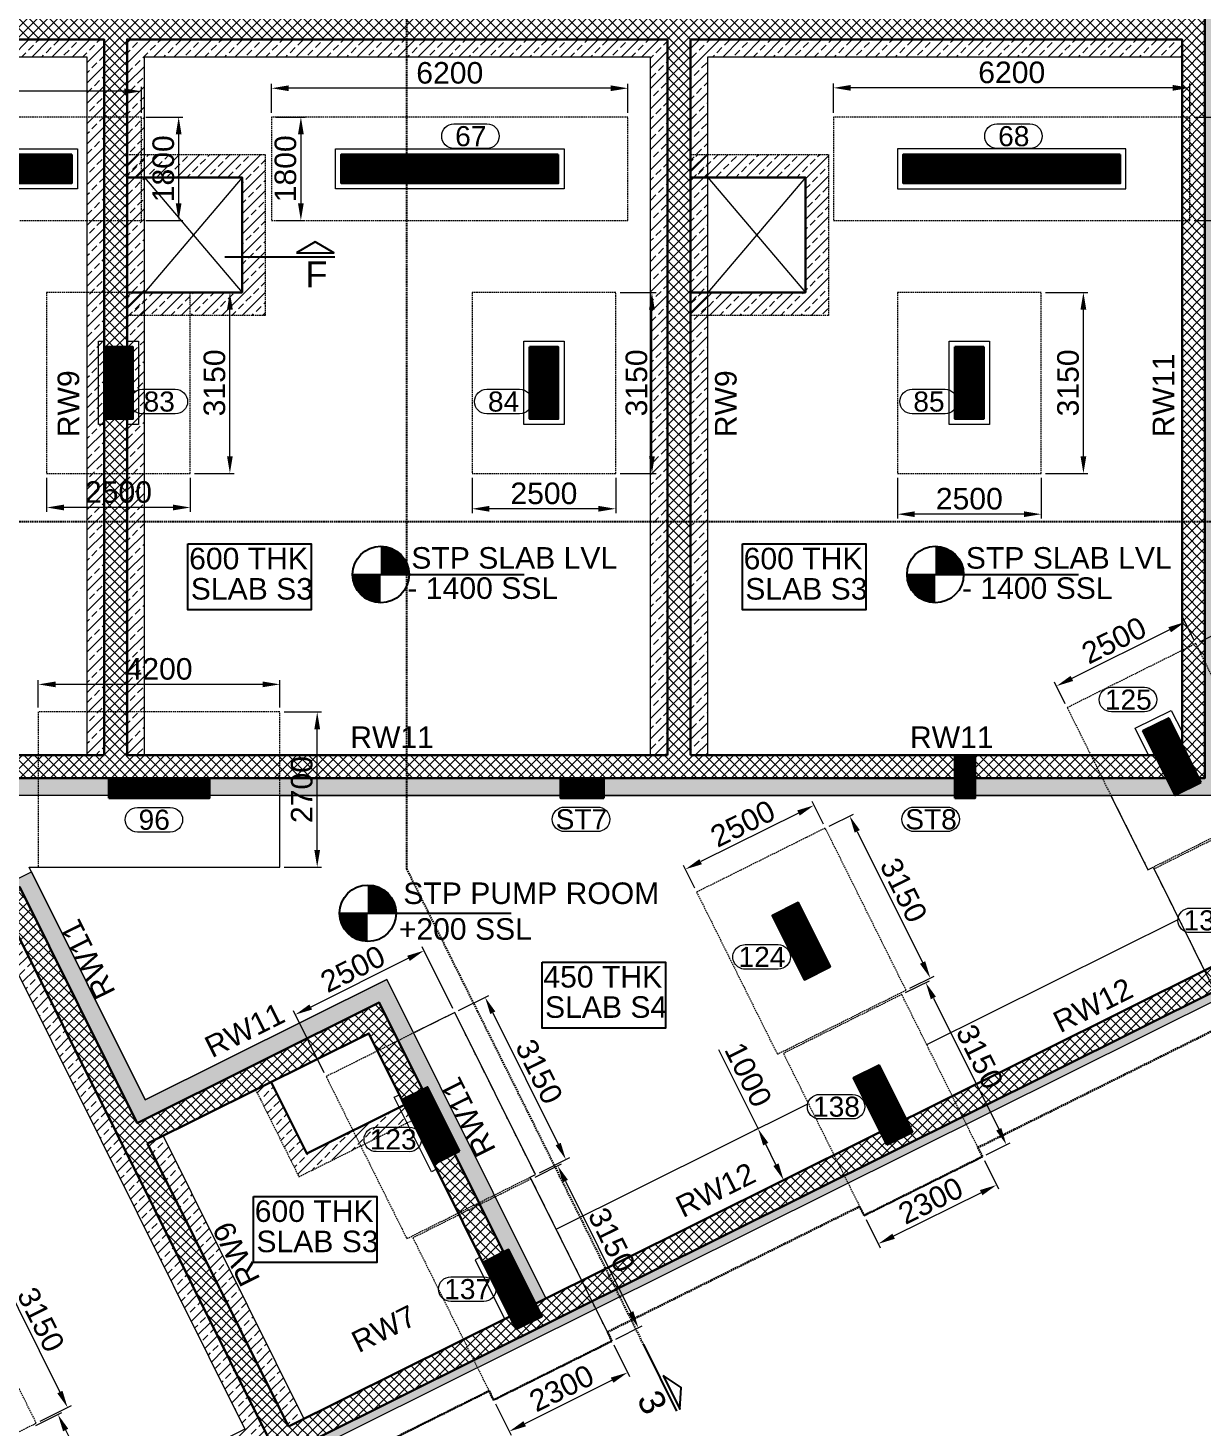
# Model space of a CAD drawing. Header units: millimetres. Extents: x 99112 to 332273, y 431815 to 552227.
# Drawn here: x 193788 to 214210, y 491959 to 516299 of the extents above; entities that cross this region are included whole.
import ezdxf
from ezdxf.enums import TextEntityAlignment as Align

# ---------------------------------------------------------------- set-up
doc = ezdxf.new("R2010")
doc.units = ezdxf.units.MM
doc.header["$LTSCALE"] = 100
doc.header["$MEASUREMENT"] = 0
doc.linetypes.add('HIDDEN', pattern=[0.375, 0.25, -0.125])
for name, color, linetype, lineweight in [('COL HATCH', 67, 'Continuous', 25), ('colno', 11, 'Continuous', 15), ('COLUMN', 84, 'Continuous', 30), ('COLUMN COVER', 2, 'Continuous', 20), ('DIM', 8, 'Continuous', 13), ('FOOTING', 12, 'HIDDEN', 20), ('HATCH', 251, 'Continuous', 9), ('P- LEVEL', 10, 'Continuous', 25), ('PEDESTAL HATCH', 59, 'Continuous', 13), ('RAFT', 42, 'HIDDEN', 30), ('RET WALL', 31, 'Continuous', 30), ('RET WALL HATCH', 57, 'Continuous', 13), ('STUB', 2, 'Continuous', 30), ('TEXT', 255, 'Continuous', 25)]:
    doc.layers.add(name, color=color, linetype=linetype, lineweight=lineweight)
doc.layers.add('sec', color=2, linetype='Continuous')
doc.styles.add('ARIAL', font='arial.ttf')
doc.dimstyles.new('150', dxfattribs={"dimscale": 150, "dimtxt": 2.5, "dimasz": 2, "dimexe": 0.5, "dimexo": 0.5, "dimgap": 0.5, "dimtad": 1, "dimdec": 0, "dimzin": 3, "dimdsep": 46, "dimtxsty": 'ARIAL', "dimcen": 0, "dimdle": 1, "dimclrd": 256, "dimclre": 256, "dimclrt": 4, "dimadec": 0, "dimazin": 0, "dimtfac": 1, "dimtdec": 0, "dimtmove": 0, "dimatfit": 3, "dimfxl": 0, "dimtolj": 1, "dimtzin": 0, "dimlwd": -1, "dimlwe": -1, "dimarcsym": 0})
pattern_1 = [(45, (-287126.23, -565165.7), (-176.776695, 176.776695), []), (45, (-286949.45, -565165.7), (-176.776695, 176.776695), [125, -62.5])]
pattern_2 = [(45, (52048.63, 152289.1), (-176.7767, 176.7767), []), (45, (52225.4, 152289.1), (-176.7767, 176.7767), [125, -62.5])]
pattern_3 = [(45, (52048.63, 152289.1), (-176.7767, 176.7767), []), (45, (52225.4, 152289.1), (-176.7767, 176.7767), [125, -62.5])]
pattern_4 = [(45, (285009.31, 520902.9), (-176.7767, 176.7767), []), (45, (285186.1, 520902.9), (-176.7767, 176.7767), [125, -62.5])]
pattern_5 = [(45, (279194.89, 1274011.303), (-8.83883476, 8.83883476), [])]

# ---------------------------------------------------------------- blocks, each defined once
blk = doc.blocks.new('*D148')
at = {"layer": 'DIM', "transparency": 16777216}
for p, q in [((189562, 514824), (189562, 515272)), ((195762, 514824), (195762, 515272)), ((195462, 515197), (189862, 515197))]:
    blk.add_line(p, q, dxfattribs=at)
for points in [[(189862, 515247), (189862, 515147), (189562, 515197)], [(195462, 515147), (195462, 515247), (195762, 515197)]]:
    blk.add_solid(points, dxfattribs=at)
at = {"layer": 'DIM', "color": 4, "transparency": 16777216, "insert": (192662, 515464), "char_height": 375, "attachment_point": 5, "style": 'ARIAL'}
blk.add_mtext('\\A1;6200', dxfattribs=at)
blk = doc.blocks.new('*D149')
at = {"layer": 'DIM', "transparency": 16777216}
for p, q in [((195837, 514749), (196484, 514749)), ((196409, 514449), (196409, 513249)), ((195837, 512949), (196484, 512949))]:
    blk.add_line(p, q, dxfattribs=at)
for points in [[(196459, 514449), (196359, 514449), (196409, 514749)], [(196359, 513249), (196459, 513249), (196409, 512949)]]:
    blk.add_solid(points, dxfattribs=at)
at = {"layer": 'DIM', "color": 4, "transparency": 16777216, "insert": (196143, 513849), "char_height": 375, "attachment_point": 5, "rotation": 90, "style": 'ARIAL'}
blk.add_mtext('\\A1;1800', dxfattribs=at)
blk = doc.blocks.new('*D151')
at = {"layer": 'DIM', "transparency": 16777216}
for p, q in [((198025, 514824), (198025, 515325)), ((204225, 514824), (204225, 515325)), ((203925, 515250), (198325, 515250))]:
    blk.add_line(p, q, dxfattribs=at)
for points in [[(198325, 515300), (198325, 515200), (198025, 515250)], [(203925, 515200), (203925, 515300), (204225, 515250)]]:
    blk.add_solid(points, dxfattribs=at)
at = {"layer": 'DIM', "color": 4, "transparency": 16777216, "insert": (201125, 515516), "char_height": 375, "attachment_point": 5, "style": 'ARIAL'}
blk.add_mtext('\\A1;6200', dxfattribs=at)
blk = doc.blocks.new('*D154')
at = {"layer": 'DIM', "transparency": 16777216}
for p, q in [((207800, 514824), (207800, 515332)), ((214000, 514824), (214000, 515332)), ((213700, 515257), (208100, 515257))]:
    blk.add_line(p, q, dxfattribs=at)
for points in [[(208100, 515307), (208100, 515207), (207800, 515257)], [(213700, 515207), (213700, 515307), (214000, 515257)]]:
    blk.add_solid(points, dxfattribs=at)
at = {"layer": 'DIM', "color": 4, "transparency": 16777216, "insert": (210900, 515524), "char_height": 375, "attachment_point": 5, "style": 'ARIAL'}
blk.add_mtext('\\A1;6200', dxfattribs=at)
blk = doc.blocks.new('*D155')
at = {"layer": 'DIM', "transparency": 16777216}
for p, q in [((214075, 514749), (215149, 514749)), ((215074, 514449), (215074, 513249)), ((214075, 512949), (215149, 512949))]:
    blk.add_line(p, q, dxfattribs=at)
for points in [[(215124, 514449), (215024, 514449), (215074, 514749)], [(215024, 513249), (215124, 513249), (215074, 512949)]]:
    blk.add_solid(points, dxfattribs=at)
at = {"layer": 'DIM', "color": 4, "transparency": 16777216, "insert": (214807, 513849), "char_height": 375, "attachment_point": 5, "rotation": 90, "style": 'ARIAL'}
blk.add_mtext('\\A1;1800', dxfattribs=at)
blk = doc.blocks.new('*D201')
at = {"layer": 'DIM', "transparency": 16777216}
for p, q in [((194112, 508474), (194112, 507881)), ((196612, 508474), (196612, 507881)), ((196312, 507956), (194412, 507956))]:
    blk.add_line(p, q, dxfattribs=at)
for points in [[(194412, 508006), (194412, 507906), (194112, 507956)], [(196312, 507906), (196312, 508006), (196612, 507956)]]:
    blk.add_solid(points, dxfattribs=at)
at = {"layer": 'DIM', "color": 4, "transparency": 16777216, "insert": (195362, 508223), "char_height": 375, "attachment_point": 5, "style": 'ARIAL'}
blk.add_mtext('\\A1;2500', dxfattribs=at)
blk = doc.blocks.new('*D202')
at = {"layer": 'DIM', "transparency": 16777216}
for p, q in [((196687, 511699), (197375, 511699)), ((197300, 508849), (197300, 511399)), ((196687, 508549), (197375, 508549))]:
    blk.add_line(p, q, dxfattribs=at)
for points in [[(197350, 511399), (197250, 511399), (197300, 511699)], [(197250, 508849), (197350, 508849), (197300, 508549)]]:
    blk.add_solid(points, dxfattribs=at)
at = {"layer": 'DIM', "color": 4, "transparency": 16777216, "insert": (197033, 510124), "char_height": 375, "attachment_point": 5, "rotation": 90, "style": 'ARIAL'}
blk.add_mtext('\\A1;3150', dxfattribs=at)
blk = doc.blocks.new('*D203')
at = {"layer": 'DIM', "transparency": 16777216}
for p, q in [((201512, 508474), (201512, 507859)), ((204012, 508474), (204012, 507859)), ((203712, 507934), (201812, 507934))]:
    blk.add_line(p, q, dxfattribs=at)
for points in [[(201812, 507984), (201812, 507884), (201512, 507934)], [(203712, 507884), (203712, 507984), (204012, 507934)]]:
    blk.add_solid(points, dxfattribs=at)
at = {"layer": 'DIM', "color": 4, "transparency": 16777216, "insert": (202762, 508200), "char_height": 375, "attachment_point": 5, "style": 'ARIAL'}
blk.add_mtext('\\A1;2500', dxfattribs=at)
blk = doc.blocks.new('*D204')
at = {"layer": 'DIM', "transparency": 16777216}
for p, q in [((204087, 511699), (204716, 511699)), ((204641, 508849), (204641, 511399)), ((204087, 508549), (204716, 508549))]:
    blk.add_line(p, q, dxfattribs=at)
for points in [[(204691, 511399), (204591, 511399), (204641, 511699)], [(204591, 508849), (204691, 508849), (204641, 508549)]]:
    blk.add_solid(points, dxfattribs=at)
at = {"layer": 'DIM', "color": 4, "transparency": 16777216, "insert": (204374, 510124), "char_height": 375, "attachment_point": 5, "rotation": 90, "style": 'ARIAL'}
blk.add_mtext('\\A1;3150', dxfattribs=at)
blk = doc.blocks.new('*D205')
at = {"layer": 'DIM', "transparency": 16777216}
for p, q in [((208912, 508474), (208912, 507765)), ((211412, 508474), (211412, 507765)), ((211112, 507840), (209212, 507840))]:
    blk.add_line(p, q, dxfattribs=at)
for points in [[(209212, 507890), (209212, 507790), (208912, 507840)], [(211112, 507790), (211112, 507890), (211412, 507840)]]:
    blk.add_solid(points, dxfattribs=at)
at = {"layer": 'DIM', "color": 4, "transparency": 16777216, "insert": (210162, 508107), "char_height": 375, "attachment_point": 5, "style": 'ARIAL'}
blk.add_mtext('\\A1;2500', dxfattribs=at)
blk = doc.blocks.new('*D206')
at = {"layer": 'DIM', "transparency": 16777216}
for p, q in [((211487, 511699), (212222, 511699)), ((212147, 508849), (212147, 511399)), ((211487, 508549), (212222, 508549))]:
    blk.add_line(p, q, dxfattribs=at)
for points in [[(212197, 511399), (212097, 511399), (212147, 511699)], [(212097, 508849), (212197, 508849), (212147, 508549)]]:
    blk.add_solid(points, dxfattribs=at)
at = {"layer": 'DIM', "color": 4, "transparency": 16777216, "insert": (211881, 510124), "char_height": 375, "attachment_point": 5, "rotation": 90, "style": 'ARIAL'}
blk.add_mtext('\\A1;3150', dxfattribs=at)
blk = doc.blocks.new('*D253')
at = {"layer": 'DIM', "transparency": 16777216}
for p, q in [((192596, 494881), (193140, 495152)), ((193206, 494850), (194343, 492567)), ((194000, 492061), (194544, 492332))]:
    blk.add_line(p, q, dxfattribs=at)
for points in [[(193251, 494872), (193162, 494827), (193073, 495118)], [(194298, 492545), (194388, 492589), (194477, 492298)]]:
    blk.add_solid(points, dxfattribs=at)
at = {"layer": 'DIM', "color": 4, "transparency": 16777216, "insert": (194013, 493827), "char_height": 375, "attachment_point": 5, "rotation": 296.467, "style": 'ARIAL'}
blk.add_mtext('\\A1;3150', dxfattribs=at)
blk = doc.blocks.new('*D254')
at = {"layer": 'DIM', "transparency": 16777216}
for p, q in [((193926, 491985), (194377, 492210)), ((194443, 491908), (195580, 489625)), ((195329, 489165), (195780, 489390))]:
    blk.add_line(p, q, dxfattribs=at)
for points in [[(194488, 491930), (194398, 491885), (194309, 492176)], [(195535, 489603), (195624, 489647), (195713, 489356)]]:
    blk.add_solid(points, dxfattribs=at)
at = {"layer": 'DIM', "color": 4, "transparency": 16777216, "insert": (195250, 490885), "char_height": 375, "attachment_point": 5, "rotation": 296.467, "style": 'ARIAL'}
blk.add_mtext('\\A1;3150', dxfattribs=at)
blk = doc.blocks.new('*D256')
at = {"layer": 'DIM', "transparency": 16777216}
for p, q in [((201178, 499238), (200642, 500314)), ((200407, 500113), (198706, 499266)), ((198940, 498123), (198405, 499200))]:
    blk.add_line(p, q, dxfattribs=at)
for points in [[(200430, 500068), (200385, 500158), (200676, 500247)], [(198684, 499311), (198729, 499222), (198438, 499133)]]:
    blk.add_solid(points, dxfattribs=at)
at = {"layer": 'DIM', "color": 4, "transparency": 16777216, "insert": (199438, 499928), "char_height": 375, "attachment_point": 5, "rotation": 26.467, "style": 'ARIAL'}
blk.add_mtext('\\A1;2500', dxfattribs=at)
blk = doc.blocks.new('*D257')
at = {"layer": 'DIM', "transparency": 16777216}
for p, q in [((201279, 499204), (201807, 499467)), ((201874, 499165), (203010, 496882)), ((202683, 496384), (203211, 496647))]:
    blk.add_line(p, q, dxfattribs=at)
for points in [[(201918, 499187), (201829, 499143), (201740, 499433)], [(202965, 496860), (203055, 496904), (203144, 496614)]]:
    blk.add_solid(points, dxfattribs=at)
at = {"layer": 'DIM', "color": 4, "transparency": 16777216, "insert": (202680, 498142), "char_height": 375, "attachment_point": 5, "rotation": 296.467, "style": 'ARIAL'}
blk.add_mtext('\\A1;3150', dxfattribs=at)
blk = doc.blocks.new('*D258')
at = {"layer": 'DIM', "transparency": 16777216}
for p, q in [((202609, 496308), (203070, 496538)), ((203136, 496236), (204273, 493953)), ((204013, 493488), (204474, 493718))]:
    blk.add_line(p, q, dxfattribs=at)
for points in [[(203181, 496258), (203092, 496213), (203003, 496504)], [(204228, 493931), (204318, 493975), (204406, 493684)]]:
    blk.add_solid(points, dxfattribs=at)
at = {"layer": 'DIM', "color": 4, "transparency": 16777216, "insert": (203943, 495213), "char_height": 375, "attachment_point": 5, "rotation": 296.467, "style": 'ARIAL'}
blk.add_mtext('\\A1;3150', dxfattribs=at)
blk = doc.blocks.new('*D259')
at = {"layer": 'DIM', "transparency": 16777216}
for p, q in [((203979, 493388), (204252, 492840)), ((203950, 492774), (202428, 492016)), ((201920, 492363), (202193, 491815))]:
    blk.add_line(p, q, dxfattribs=at)
for points in [[(203972, 492729), (203927, 492819), (204218, 492907)], [(202406, 492061), (202450, 491971), (202159, 491882)]]:
    blk.add_solid(points, dxfattribs=at)
at = {"layer": 'DIM', "color": 4, "transparency": 16777216, "insert": (203070, 492634), "char_height": 375, "attachment_point": 5, "rotation": 26.467, "style": 'ARIAL'}
blk.add_mtext('\\A1;2300', dxfattribs=at)
blk = doc.blocks.new('*D260')
at = {"layer": 'DIM', "transparency": 16777216}
for p, q in [((207192, 502641), (205491, 501795)), ((207624, 502447), (207427, 502842)), ((205386, 501332), (205189, 501728))]:
    blk.add_line(p, q, dxfattribs=at)
for points in [[(207214, 502597), (207169, 502686), (207460, 502775)], [(205468, 501839), (205513, 501750), (205222, 501661)]]:
    blk.add_solid(points, dxfattribs=at)
at = {"layer": 'DIM', "color": 4, "transparency": 16777216, "insert": (206222, 502457), "char_height": 375, "attachment_point": 5, "rotation": 26.467, "style": 'ARIAL'}
blk.add_mtext('\\A1;2500', dxfattribs=at)
blk = doc.blocks.new('*D261')
at = {"layer": 'DIM', "transparency": 16777216}
for p, q in [((207724, 502413), (208147, 502623)), ((208214, 502321), (209350, 500039)), ((209128, 499593), (209551, 499803))]:
    blk.add_line(p, q, dxfattribs=at)
for points in [[(208259, 502344), (208169, 502299), (208080, 502590)], [(209305, 500016), (209395, 500061), (209484, 499770)]]:
    blk.add_solid(points, dxfattribs=at)
at = {"layer": 'DIM', "color": 4, "transparency": 16777216, "insert": (209021, 501299), "char_height": 375, "attachment_point": 5, "rotation": 296.467, "style": 'ARIAL'}
blk.add_mtext('\\A1;3150', dxfattribs=at)
blk = doc.blocks.new('*D262')
at = {"layer": 'DIM', "transparency": 16777216}
for p, q in [((209054, 499517), (209471, 499724)), ((209537, 499422), (210674, 497140)), ((210458, 496697), (210875, 496904))]:
    blk.add_line(p, q, dxfattribs=at)
for points in [[(209582, 499445), (209493, 499400), (209404, 499691)], [(210629, 497117), (210719, 497162), (210807, 496871)]]:
    blk.add_solid(points, dxfattribs=at)
at = {"layer": 'DIM', "color": 4, "transparency": 16777216, "insert": (210344, 498400), "char_height": 375, "attachment_point": 5, "rotation": 296.467, "style": 'ARIAL'}
blk.add_mtext('\\A1;3150', dxfattribs=at)
blk = doc.blocks.new('*D263')
at = {"layer": 'DIM', "transparency": 16777216}
for p, q in [((210425, 496597), (210670, 496103)), ((210368, 496036), (208846, 495279)), ((208366, 495572), (208611, 495078))]:
    blk.add_line(p, q, dxfattribs=at)
for points in [[(210391, 495992), (210346, 496081), (210637, 496170)], [(208824, 495323), (208869, 495234), (208578, 495145)]]:
    blk.add_solid(points, dxfattribs=at)
at = {"layer": 'DIM', "color": 4, "transparency": 16777216, "insert": (209489, 495896), "char_height": 375, "attachment_point": 5, "rotation": 26.467, "style": 'ARIAL'}
blk.add_mtext('\\A1;2300', dxfattribs=at)
blk = doc.blocks.new('*D264')
at = {"layer": 'DIM', "transparency": 16777216}
for p, q in [((214069, 505655), (213883, 506030)), ((213647, 505829), (211947, 504983)), ((211831, 504541), (211645, 504916))]:
    blk.add_line(p, q, dxfattribs=at)
for points in [[(213670, 505785), (213625, 505874), (213916, 505963)], [(211924, 505027), (211969, 504938), (211678, 504849)]]:
    blk.add_solid(points, dxfattribs=at)
at = {"layer": 'DIM', "color": 4, "transparency": 16777216, "insert": (212678, 505645), "char_height": 375, "attachment_point": 5, "rotation": 26.467, "style": 'ARIAL'}
blk.add_mtext('\\A1;2500', dxfattribs=at)
blk = doc.blocks.new('*D265')
at = {"layer": 'DIM', "transparency": 16777216}
for p, q in [((214170, 505622), (214647, 505859)), ((214713, 505557), (215850, 503275)), ((215574, 502802), (216051, 503039))]:
    blk.add_line(p, q, dxfattribs=at)
for points in [[(214758, 505580), (214669, 505535), (214580, 505826)], [(215805, 503252), (215895, 503297), (215984, 503006)]]:
    blk.add_solid(points, dxfattribs=at)
at = {"layer": 'DIM', "color": 4, "transparency": 16777216, "insert": (215520, 504535), "char_height": 375, "attachment_point": 5, "rotation": 296.467, "style": 'ARIAL'}
blk.add_mtext('\\A1;3150', dxfattribs=at)
blk = doc.blocks.new('*D279')
at = {"layer": 'DIM', "transparency": 16777216}
for p, q in [((198100, 514749), (198610, 514749)), ((198535, 514449), (198535, 513249)), ((198100, 512949), (198610, 512949))]:
    blk.add_line(p, q, dxfattribs=at)
for points in [[(198585, 514449), (198485, 514449), (198535, 514749)], [(198485, 513249), (198585, 513249), (198535, 512949)]]:
    blk.add_solid(points, dxfattribs=at)
at = {"layer": 'DIM', "color": 4, "transparency": 16777216, "insert": (198268, 513849), "char_height": 375, "attachment_point": 5, "rotation": 90, "style": 'ARIAL'}
blk.add_mtext('\\A1;1800', dxfattribs=at)
blk = doc.blocks.new('Z$W@#2DD3407B')
at = {"layer": 'P- LEVEL'}
blk.add_line((-328, 0), (1661, 0), dxfattribs=at)
at = {"layer": 'P- LEVEL', "const_width": 328}
for points in [[(0, 164, -0.414214), (164, 0, -0.414214)], [(-164, 0, 0.414214), (0, -164, 0.414214)]]:
    blk.add_lwpolyline(points, format="xyb", dxfattribs=at)
at = {"layer": 'P- LEVEL'}
blk.add_circle((0, 0), 328, dxfattribs=at)
blk = doc.blocks.new('*D915')
at = {"layer": 'DIM', "transparency": 16777216}
for p, q in [((25575, -239), (24892, 1134)), ((25698, -178), (25508, -272)), ((25887, -866), (25709, -507)), ((26144, -1073), (25953, -1167))]:
    blk.add_line(p, q, dxfattribs=at)
for points in [[(25753, -485), (25664, -530), (25575, -239)], [(25932, -843), (25842, -888), (26021, -1134)]]:
    blk.add_solid(points, dxfattribs=at)
at = {"layer": 'DIM', "color": 4, "transparency": 16777216, "insert": (25405, 700), "char_height": 375, "attachment_point": 5, "rotation": 296.467, "style": 'ARIAL'}
blk.add_mtext('\\A1;1000', dxfattribs=at)
blk = doc.blocks.new('*D380')
at = {"layer": 'DIM', "transparency": 16777216}
for p, q in [((198243, 504399), (198894, 504399)), ((198819, 501999), (198819, 504099)), ((198243, 501699), (198894, 501699))]:
    blk.add_line(p, q, dxfattribs=at)
for points in [[(198869, 504099), (198769, 504099), (198819, 504399)], [(198769, 501999), (198869, 501999), (198819, 501699)]]:
    blk.add_solid(points, dxfattribs=at)
at = {"layer": 'DIM', "color": 4, "transparency": 16777216, "insert": (198552, 503049), "char_height": 375, "attachment_point": 5, "rotation": 90, "style": 'ARIAL'}
blk.add_mtext('\\A1;2700', dxfattribs=at)
blk = doc.blocks.new('*D381')
at = {"layer": 'DIM', "transparency": 16777216}
for p, q in [((193968, 504474), (193968, 504954)), ((197868, 504879), (194268, 504879)), ((198168, 504474), (198168, 504954))]:
    blk.add_line(p, q, dxfattribs=at)
for points in [[(194268, 504929), (194268, 504829), (193968, 504879)], [(197868, 504829), (197868, 504929), (198168, 504879)]]:
    blk.add_solid(points, dxfattribs=at)
at = {"layer": 'DIM', "color": 4, "transparency": 16777216, "insert": (196068, 505146), "char_height": 375, "attachment_point": 5, "style": 'ARIAL'}
blk.add_mtext('\\A1;4200', dxfattribs=at)
blk = doc.blocks.new('Z$W@#0EFB04CB')
at = {"layer": 'COLUMN COVER'}
for points in [[(46563, -21250), (50538, -21250), (50538, -21950), (46563, -21950)], [(55025, -21250), (59000, -21250), (59000, -21950), (55025, -21950)], [(64800, -21950), (68775, -21950), (68775, -21250), (64800, -21250)], [(58300, -24600), (59000, -24600), (59000, -26050), (58300, -26050)], [(65700, -24600), (66400, -24600), (66400, -26050), (65700, -26050)]]:
    blk.add_lwpolyline(points, close=True, dxfattribs=at)
for points in [[(51000, -26050), (50900, -26050), (50900, -24600), (51000, -24600)], [(51400, -24600), (51600, -24600), (51600, -26050), (51400, -26050)], [(69169, -31800), (68937, -31334), (69564, -31022), (69750, -31397)], [(56782, -39006), (56693, -39050), (56046, -37752), (56136, -37708)], [(57544, -40536), (57455, -40581), (57967, -41610)]]:
    blk.add_lwpolyline(points, dxfattribs=at)
blk = doc.blocks.new('stp layout 12-03-19')
at = {"layer": 'PEDESTAL HATCH'}
h = blk.add_hatch(dxfattribs=at)
h.set_pattern_fill('ANSI33', color=256, scale=1000, style=0)
h.set_pattern_definition(pattern_4)
h.paths.add_polyline_path([(45610, 38360), (2450, 38360), (2450, 38210), (45460, 38210), (45460, 5123.4), (35024.9, 2902), (6395.8, -11351.3), (1546.4, -1611), (12736.3, 3960.1), (14777.9, -140.6), (18985.3, 1954.1), (21618.3, -3326), (21883.3, -3193.8), (19118.7, 2359.3), (14912.6, 261.8), (12936.7, 4230.6), (1345.3, -1543.6), (6328.3, -11552.5), (35074.7, 2759.3), (45610, 5002)])
h = blk.add_hatch(dxfattribs=at)
h.set_pattern_fill('ANSI33', color=256, scale=1000, style=0)
h.set_pattern_definition(pattern_3)
h.paths.add_polyline_path([(2450, 5810), (4440, 5810), (4440, 5560), (33650, 5560), (33650, 19560), (33350, 19560), (33350, 5860), (2450, 5860)])
h = blk.add_hatch(dxfattribs=at)
h.set_pattern_fill('ANSI33', color=256, scale=1000, style=0)
h.set_pattern_definition(pattern_1)
h.paths.add_polyline_path([(14200, 18710), (2850, 18710), (2850, 18410), (13900, 18410), (13900, 6260), (14200, 6260)], flags=17)
h = blk.add_hatch(dxfattribs=at)
h.set_pattern_fill('ANSI33', color=256, scale=1000, style=0)
h.set_pattern_definition(pattern_1)
h.paths.add_polyline_path([(14900, 18410), (23700, 18410), (23700, 6260), (24000, 6260), (24000, 18710), (14600, 18710), (14600, 6260), (14900, 6260)])
h = blk.add_hatch(dxfattribs=at)
h.set_pattern_fill('ANSI33', color=256, scale=1000, style=0)
h.set_pattern_definition(pattern_1)
h.paths.add_polyline_path([(24700, 18410), (32950, 18410), (32950, 18710), (24400, 18710), (24400, 6260), (24700, 6260)])
h = blk.add_hatch(dxfattribs=at)
h.set_pattern_fill('ANSI33', color=256, scale=1000, style=0)
h.set_pattern_definition(pattern_3)
h.paths.add_polyline_path([(12555.5, 3425.8), (10528, 2416.2), (2082, -1789.3), (6575.6, -10815), (17049.3, -5600.5), (14416.1, -311.5)])
h.paths.add_polyline_path([(10661.7, 2147.7), (12420.6, 3023.5), (14147.6, -445.2), (16647, -5465.7), (6710.4, -10412.7), (2484.3, -1924.1)], flags=16)
h.paths.add_polyline_path([(8965.1, -902, -1), (7980.7, -902, -1)], flags=0)
h.paths.add_polyline_path([(9678, 904.3), (11823.7, 904.3), (11823.7, -245.8), (9678, -245.8)], flags=0)
h.paths.add_polyline_path([(9629.9, -169.1), (11949.9, -169), (11949.8, 413.1), (9629.9, 412.9)], flags=8)
h.paths.add_polyline_path([(9602.5, 358.9), (11861.3, 359.1), (11861.3, 933.5), (9602.5, 933.3)], flags=8)
h.paths.add_polyline_path([(10237.3, -8495.2), (11447.3, -7892.8), (11196.5, -7389.2), (9986.6, -7991.7)], flags=8)
h.paths.add_polyline_path([(5057.3, -6631.6), (4454.8, -5421.6), (3951.3, -5672.3), (4553.7, -6882.3)], flags=8)
h.paths.add_polyline_path([(8885.6, -919.4), (11435.3, -919.2), (11435.2, -344.8), (8885.5, -345)], flags=8)
h.paths.add_polyline_path([(9196.1, -1424.4), (11014.6, -1424.3), (11014.5, -861.8), (9196.1, -861.9)], flags=8)
h = blk.add_hatch(dxfattribs=at)
h.set_pattern_fill('ANSI33', color=256, scale=1000, style=0)
h.set_pattern_definition(pattern_4)
h.paths.add_polyline_path([(14956.1, -498.7), (15224.7, -365), (17675.9, -5288.5), (17407.4, -5422.2)], flags=17)
at = {"layer": 'RET WALL HATCH'}
h = blk.add_hatch(dxfattribs=at)
h.set_pattern_fill('ANSI37', color=256, scale=1000, style=0)
h.set_pattern_definition([(45, (285009.31, 661434.82), (-88.388348, 88.388348), []), (135, (285009.31, 661434.82), (-88.388348, -88.388348), [])])
h.paths.add_polyline_path([(33350, 37710), (36800, 37710), (36800, 37810), (45060, 37810), (45060, 5447.2), (34892, 3282.7), (21618.2, -3325.8), (18985.3, 1954.1), (14777.9, -140.6), (12735, 3962.6), (1546.4, -1611), (6395.8, -11351.3), (35024.9, 2902), (45460, 5123.4), (45460, 38210), (2450, 38210), (2450, 5860), (33350, 5860)])
h.paths.add_polyline_path([(32950, 25560), (14600, 25560), (14600, 31460), (32950, 31460)], flags=16)
h.paths.add_polyline_path([(32950, 31960), (14600, 31960), (14600, 37710), (32950, 37710)], flags=16)
h.paths.add_polyline_path([(32950, 25060), (32950, 19110), (14600, 19110), (14600, 25060)], flags=16)
h.paths.add_polyline_path([(32950, 18710), (32950, 6260), (24400, 6260), (24400, 18710)], flags=16)
h.paths.add_polyline_path([(24000, 18710), (24000, 6260), (14600, 6260), (14600, 18710)], flags=16)
h.paths.add_polyline_path([(14200, 25510), (2850, 25510), (2850, 25110), (14200, 25110), (14200, 19110), (2850, 19110), (2850, 18710), (14200, 18710), (14200, 6260), (2850, 6260), (2850, 37810), (14200, 37810), (14200, 31910), (2850, 31910), (2850, 31510), (14200, 31510)], flags=16)
h.paths.add_polyline_path([(18805.5, 1417.7), (21256.7, -3505.8), (17407.4, -5422.2), (14956.1, -498.7)], flags=16)
h.paths.add_polyline_path([(12555.5, 3425.8), (14416.1, -311.5), (17049.3, -5600.5), (6575.6, -10815), (2082, -1789.3), (10528, 2416.2)], flags=16)
h = blk.add_hatch(dxfattribs=at)
h.set_pattern_fill('ANSI33', color=256, scale=1000, style=0)
h.set_pattern_definition(pattern_2)
h.paths.add_polyline_path([(17000, 16710), (14600, 16710), (14600, 16310), (16600, 16310), (16600, 14310), (14600, 14310), (14600, 13910), (17000, 13910)])
h = blk.add_hatch(dxfattribs=at)
h.set_pattern_fill('ANSI33', color=256, scale=1000, style=0)
h.set_pattern_definition(pattern_2)
h.paths.add_polyline_path([(26800, 16710), (24400, 16710), (24400, 16310), (26400, 16310), (26400, 14310), (24400, 14310), (24400, 13910), (26800, 13910)])
h = blk.add_hatch(dxfattribs=at)
h.set_pattern_fill('ANSI33', color=256, scale=1000, style=0)
h.set_pattern_definition(pattern_3)
h.paths.add_polyline_path([(17104.6, 571), (16836, 437.2), (17589.2, -1075.6), (19558.7, -95.1), (19425, 173.4), (17724.1, -673.4)])
at = {"layer": 'FOOTING', "linetype": 'Continuous'}
for points in [[(28509.7, 1222.3), (32896, 3406)], [(22064.3, -1986.7), (26450.7, 197.2)]]:
    blk.add_lwpolyline(points, dxfattribs=at)
at = {"layer": 'HATCH'}
for p, q in [((14900, 16310), (16600, 14310)), ((16600, 16310), (14900, 14310)), ((24700, 16310), (26400, 14310)), ((26400, 16310), (24700, 14310))]:
    blk.add_line(p, q, dxfattribs=at)
blk.add_lwpolyline([(14272.3, -8100.2), (20896.7, -4802.1), (20974.7, -4958.8), (23033.6, -3933.7), (22955.7, -3777), (21614.2, -1082.5), (21703.7, -1038), (20299.8, 1781.9), (19583.6, 1425.3), (19120.1, 2356.4), (14912.7, 261.7), (12897.2, 4310), (13055.8, 4310), (17255.8, 4310), (17255.8, 5560), (31712, 5560), (32356.4, 4265.7), (32445.9, 4310.2), (33865.3, 1459)], dxfattribs=at)
at = {"layer": 'PEDESTAL HATCH'}
blk.add_line((15224.7, -365), (17675.9, -5288.5), dxfattribs=at)
at = {"layer": 'PEDESTAL HATCH', "elevation": -389.1}
blk.add_lwpolyline([(2450, 38210), (2450, 38360), (45610, 38360), (45610, 5002), (35074.7, 2759.3), (6328.3, -11552.5), (1345.3, -1543.6)], dxfattribs=at)
at = {"layer": 'PEDESTAL HATCH'}
for points in [[(33650, 19560), (33650, 5560), (4440, 5560)], [(2850, 18410), (13900, 18410), (13900, 6260)], [(14900, 6260), (14900, 18410), (23700, 18410), (23700, 6260)], [(24700, 6260), (24700, 18410), (32950, 18410)], [(1345.3, -1543.6), (12936.7, 4230.6), (14912.7, 261.7), (19120.1, 2356.4), (21883.3, -3193.8)]]:
    blk.add_lwpolyline(points, dxfattribs=at)
blk.add_lwpolyline([(16647, -5465.7), (6710.4, -10412.7), (2484.3, -1924.1), (10661.7, 2147.7), (12420.6, 3023.5), (14147.6, -445.2)], close=True, dxfattribs=at)
at = {"layer": 'RAFT', "elevation": -389.1}
blk.add_lwpolyline([(33787.5, 1615.7), (29401, -568.1), (29479, -724.8), (27420.1, -1749.9), (27342.1, -1593.2), (22955.7, -3777), (23033.6, -3933.7), (20974.7, -4958.8), (20896.7, -4802.1), (14272.3, -8100.2), (14350.3, -8256.8), (12291.4, -9281.9), (12213.4, -9125.2), (7826.9, -11309.1), (7904.9, -11465.8), (5846, -12490.8), (4426.5, -9639.6), (4337, -9684.2), (2933.1, -6864.4), (3380.7, -6641.5), (522.2, -900), (-900, -900), (-900, 561)], dxfattribs=at)
at = {"layer": 'RET WALL'}
for points in [[(34892, 3282.7), (45060, 5447.2), (45060, 37810), (36800, 37810), (36800, 37710), (33350, 37710), (33350, 5860), (2450, 5860), (2450, 38210), (45460, 38210), (45460, 5123.4), (35024.9, 2902), (6395.8, -11351.3), (1546.4, -1611), (12735, 3962.6), (14777.9, -140.6), (18985.3, 1954.1), (21618.2, -3325.8), (34892, 3282.7)], [(2850, 31910), (14200, 31910), (14200, 37810), (2850, 37810), (2850, 6260), (14200, 6260), (14200, 18710), (2850, 18710)], [(24000, 6260), (24000, 18710), (14600, 18710), (14600, 6260), (24000, 6260)], [(24400, 6260), (32950, 6260), (32950, 18710), (24400, 18710), (24400, 6260)], [(14600, 16310), (16600, 16310), (16600, 14310), (14600, 14310)], [(17049.3, -5600.5), (6575.6, -10815), (2082, -1789.3), (10528, 2416.2), (12555.5, 3425.8), (14416.1, -311.5), (17049.3, -5600.5)], [(17407.4, -5422.2), (14956.1, -498.7), (18805.5, 1417.7), (21256.7, -3505.8), (17407.4, -5422.2)], [(17104.6, 571), (17724.1, -673.4), (19425, 173.4)]]:
    blk.add_lwpolyline(points, dxfattribs=at)
at = {"layer": 'RET WALL', "linetype": 'HIDDEN', "lineweight": 15}
for points in [[(14600, 16710), (17000, 16710), (17000, 13910), (14600, 13910)], [(24400, 16710), (26800, 16710), (26800, 13910), (24400, 13910)], [(16836, 437.2), (17589.2, -1075.6), (19558.7, -95.1)]]:
    blk.add_lwpolyline(points, dxfattribs=at)
at = {"layer": 'RET WALL'}
blk.add_lwpolyline([(24400, 16310), (26400, 16310), (26400, 14310), (24400, 14310)], close=True, dxfattribs=at)
at = {"layer": 'TEXT'}
for points in [[(15659.1, 9935), (17804.8, 9935), (17804.8, 8784.9), (15659.1, 8784.9)], [(25304.3, 9935), (27450, 9935), (27450, 8784.9), (25304.3, 8784.9)], [(21820.6, 2658.8), (23966.4, 2658.8), (23966.4, 1508.7), (21820.6, 1508.7)], [(16800.3, -1418.5), (18946.1, -1418.5), (18946.1, -2568.7), (16800.3, -2568.7)]]:
    blk.add_lwpolyline(points, close=True, dxfattribs=at)
at = {"layer": 'P- LEVEL', "xscale": 1.5, "yscale": 1.5, "zscale": 1.5}
for p in [(19013.3, 9400.5), (28658.5, 9400.5), (18787, 3507.9)]:
    blk.add_blockref('Z$W@#2DD3407B', p, dxfattribs=at)
at = {"layer": 'P- LEVEL', "color": 7, "style": 'ARIAL'}
for s, p in [('STP SLAB LVL', (21334.7, 9690.9)), ('STP SLAB LVL', (30979.9, 9690.9)), ('- 1400 SSL', (20787.4, 9165.1)), ('- 1400 SSL', (30432.6, 9165.1)), ('STP PUMP ROOM', (21631.1, 3856.7)), ('+200 SSL', (20483.8, 3234.6))]:
    blk.add_text(s, height=375, rotation=0.00358, dxfattribs=at).set_placement(p, align=Align.MIDDLE_CENTER)
at = {"layer": 'TEXT', "style": 'ARIAL'}
for s, rotation, p in [('RW11', 90, (32814.4, 11790)), ('RW9', 90, (13766.5, 11790)), ('RW9', 90, (25202.3, 11790)), ('600 THK', 0.00358, (15679.3, 9491.8)), ('600 THK', 0.00358, (25324.5, 9491.8)), ('SLAB S3', 0.00358, (15708, 8965.2)), ('SLAB S3', 0.00358, (25353.2, 8965.2)), ('RW11', 116.47, (14407.9, 2138.3)), ('450 THK', 0.00358, (21840.9, 2215.6)), ('RW12', 26.47, (30831.1, 1417.5)), ('SLAB S4', 0.00358, (21869.5, 1689)), ('RW11', 26.47, (16075.7, 983.8)), ('RW11', 116.47, (21023, -606.9)), ('RW12', 26.47, (24267.9, -1795.8)), ('600 THK', 0.00358, (16820.6, -1861.8)), ('RW9', 116.47, (16926.6, -2858.3)), ('SLAB S3', 0.00358, (16849.2, -2388.3)), ('RW7', 26.47, (18627.5, -4147.1))]:
    blk.add_text(s, height=375, rotation=rotation, dxfattribs=at).set_placement(p)
for p in [(18482.4, 6383.7), (28218, 6383.7)]:
    blk.add_text('RW11', height=375, dxfattribs=at).set_placement(p)
at = {"layer": 'DIM'}
dim = blk.add_linear_dim(base=(26020.6, -1134.1), p1=(25765.2, -144.1), p2=(26210.9, -1039.3), angle=296.46703, dimstyle='150', dxfattribs=at)
dim.commit()
dim.dimension.update_dxf_attribs({"geometry": '*D915', "text_midpoint": (25166.3, 581.7), "dimtype": 129})

msp = doc.modelspace()

# ---------------------------------------------------------------- hatches: boundary and pattern name
at = {"layer": 'COL HATCH'}
h = msp.add_hatch(dxfattribs=at)
h.set_pattern_fill('ANSI31', color=256, scale=100, style=0)
h.paths.add_polyline_path([(194549.5, 514098.6), (194549.5, 513598.6), (190774.5, 513598.6), (190774.5, 514098.6)])
h = msp.add_hatch(dxfattribs=at)
h.set_pattern_fill('ANSI31', color=256, scale=100, style=0)
h.paths.add_polyline_path([(203012, 514098.6), (203012, 513598.6), (199237, 513598.6), (199237, 514098.6)])
h = msp.add_hatch(dxfattribs=at)
h.set_pattern_fill('ANSI31', color=256, scale=100, style=0)
h.paths.add_polyline_path([(212787, 514098.6), (212787, 513598.6), (209012, 513598.6), (209012, 514098.6)])
h = msp.add_hatch(dxfattribs=at)
h.set_pattern_fill('ANSI31', color=256, scale=100, style=0)
h.paths.add_polyline_path([(195112, 510748.6), (195612, 510748.6), (195612, 509498.6), (195112, 509498.6)])
h = msp.add_hatch(dxfattribs=at)
h.set_pattern_fill('ANSI31', color=256, scale=100, style=0)
h.paths.add_polyline_path([(202512, 510748.6), (203012, 510748.6), (203012, 509498.6), (202512, 509498.6)])
h = msp.add_hatch(dxfattribs=at)
h.set_pattern_fill('ANSI31', color=256, scale=100, style=0)
h.paths.add_polyline_path([(209912, 510748.6), (210412, 510748.6), (210412, 509498.6), (209912, 509498.6)])
h = msp.add_hatch(dxfattribs=at)
h.set_pattern_fill('ANSI31', color=256, scale=100, angle=-0.02845, style=0)
h.set_pattern_definition([(251.467025, (371195.648, 980917.633), (11.85176104, -3.9731298), [])])
h.paths.add_polyline_path([(214187.9, 503173.2), (213740.3, 502950.3), (213183.2, 504069.3), (213630.8, 504292.2)])
h = msp.add_hatch(dxfattribs=at)
h.set_pattern_fill('ANSI31', color=256, scale=100, style=0)
h.set_pattern_definition([(45, (-57577.731, -393873.706), (-8.83883476, 8.83883476), [])])
h.paths.add_polyline_path([(195192.8, 502898.6), (195192.8, 503248.6), (196942.8, 503248.6), (196942.8, 502898.6)])
h = msp.add_hatch(dxfattribs=at)
h.set_pattern_fill('ANSI31', color=256, scale=100, angle=-0.02845, style=0)
h.set_pattern_definition([(251.467025, (371196.83, 980914.645), (11.85176104, -3.9731298), [])])
h.paths.add_polyline_path([(207742.5, 499964.3), (207294.9, 499741.4), (206737.8, 500860.4), (207185.4, 501083.3)])
h = msp.add_hatch(dxfattribs=at)
h.set_pattern_fill('ANSI31', color=256, scale=100, angle=-0.02845, style=0)
h.set_pattern_definition([(251.467025, (371201.287, 980905.693), (11.85176104, -3.9731298), [])])
h.paths.add_polyline_path([(208725.6, 496867.9), (209173.1, 497090.7), (208593.8, 498254.5), (208146.2, 498031.6)])
h = msp.add_hatch(dxfattribs=at)
h.set_pattern_fill('ANSI31', color=256, scale=100, angle=-0.02845, style=0)
h.set_pattern_definition([(251.467025, (371198.501, 980911.9), (11.85176104, -3.9731298), [])])
h.paths.add_polyline_path([(201297.1, 496755.4), (200849.5, 496532.5), (200292.4, 497651.5), (200740, 497874.3)])
h = msp.add_hatch(dxfattribs=at)
h.set_pattern_fill('ANSI31', color=256, scale=100, angle=-0.02845, style=0)
h.set_pattern_definition([(251.467025, (371202.958, 980902.948), (11.85176104, -3.9731298), [])])
h.paths.add_polyline_path([(202280.2, 493658.9), (202727.8, 493881.8), (202148.4, 495045.5), (201700.8, 494822.7)])
at = {"layer": 'STUB', "lineweight": 15}
h = msp.add_hatch(dxfattribs=at)
h.set_pattern_fill('ANSI31', color=67, scale=100, style=0)
h.set_pattern_definition(pattern_5)
h.paths.add_polyline_path([(209912, 502898.6), (210262, 502898.6), (210262, 503648.6), (209912, 503648.6)])
h = msp.add_hatch(dxfattribs=at)
h.set_pattern_fill('ANSI31', color=67, scale=100, style=0)
h.set_pattern_definition(pattern_5)
h.paths.add_polyline_path([(203802.4, 502898.6), (203802.4, 503248.6), (203052.4, 503248.6), (203052.4, 502898.6)])

# ---------------------------------------------------------------- linework, layer by layer
at = {"layer": 'colno'}
for points in [[(201198.1, 514202.4, -1), (201198.1, 514629.8), (201770.7, 514629.8, -1), (201770.7, 514202.4)], [(210643.4, 514202.4, -1), (210643.4, 514629.8), (211216, 514629.8, -1), (211216, 514202.4)]]:
    msp.add_lwpolyline(points, format="xyb", close=True, dxfattribs=at)
for points, elevation in [([(195778.2, 509585.6, -1), (195778.2, 510013), (196350.8, 510013, -1), (196350.8, 509585.6)], -1455.5), ([(201768, 509585.6, -1), (201768, 510013), (202340.6, 510013, -1), (202340.6, 509585.6)], -1455.5), ([(209168, 509585.6, -1), (209168, 510013), (209740.6, 510013, -1), (209740.6, 509585.6)], -1455.5), ([(212635.1, 504400.5, -1), (212635.3, 504827.9), (213207.9, 504827.6, -1), (213207.6, 504400.2)], -1066.4), ([(195691.3, 502309.9, -1), (195691.3, 502737.3), (196263.9, 502737.3, -1), (196263.9, 502309.9)], -1455.5), ([(203122.6, 502317.7, -1), (203122.6, 502745.1), (203695.1, 502745.1, -1), (203695.1, 502317.7)], -1455.5), ([(209203.6, 502317.7, -1), (209203.6, 502745.1), (209776.1, 502745.1, -1), (209776.1, 502317.7)], -1455.5), ([(214004.3, 500559.8, -1), (214004.5, 500987.2), (214577.1, 500986.9, -1), (214576.8, 500559.5)], -1455.5), ([(206263.1, 499923.7, -1), (206263.4, 500351.1), (206835.9, 500350.9, -1), (206835.7, 499923.5)], -1455.5), ([(207558.8, 497318.1, -1), (207559, 497745.5), (208131.6, 497745.2, -1), (208131.3, 497317.8)], -1455.5), ([(199847.5, 496749.5, -1), (199847.7, 497176.9), (200420.3, 497176.6, -1), (200420, 496749.2)], -1455.5), ([(201143.1, 494143.9, -1), (201143.3, 494571.3), (201715.9, 494571, -1), (201715.7, 494143.6)], -1455.5)]:
    msp.add_lwpolyline(points, format="xyb", close=True, dxfattribs=dict(at, elevation=elevation))
at = {"layer": 'COLUMN'}
for points in [[(194549.5, 514098.6), (194549.5, 513598.6), (190774.5, 513598.6), (190774.5, 514098.6)], [(203012, 514098.6), (203012, 513598.6), (199237, 513598.6), (199237, 514098.6)], [(212787, 514098.6), (212787, 513598.6), (209012, 513598.6), (209012, 514098.6)], [(195112, 510748.6), (195612, 510748.6), (195612, 509498.6), (195112, 509498.6)], [(202512, 510748.6), (203012, 510748.6), (203012, 509498.6), (202512, 509498.6)], [(209912, 510748.6), (210412, 510748.6), (210412, 509498.6), (209912, 509498.6)], [(214187.9, 503173.2), (213740.3, 502950.3), (213183.2, 504069.3), (213630.8, 504292.2)], [(195192.8, 502898.6), (195192.8, 503248.6), (196942.8, 503248.6), (196942.8, 502898.6)], [(207742.5, 499964.3), (207294.9, 499741.4), (206737.8, 500860.4), (207185.4, 501083.3)], [(208725.6, 496867.9), (209173.1, 497090.7), (208593.8, 498254.5), (208146.2, 498031.6)], [(201297.1, 496755.4), (200849.5, 496532.5), (200292.4, 497651.5), (200740, 497874.3)], [(202280.2, 493658.9), (202727.8, 493881.8), (202148.4, 495045.5), (201700.8, 494822.7)]]:
    msp.add_lwpolyline(points, close=True, dxfattribs=at)
at = {"layer": 'FOOTING'}
for points in [[(189562, 512948.6), (195762, 512948.6), (195762, 514748.6), (189562, 514748.6)], [(198024.5, 512948.6), (204224.5, 512948.6), (204224.5, 514748.6), (198024.5, 514748.6)], [(207799.5, 512948.6), (213999.5, 512948.6), (213999.5, 514748.6), (207799.5, 514748.6)], [(194112, 508548.6), (196612, 508548.6), (196612, 511698.6), (194112, 511698.6)], [(201512, 508548.6), (204012, 508548.6), (204012, 511698.6), (201512, 511698.6)], [(208912, 508548.6), (211412, 508548.6), (211412, 511698.6), (208912, 511698.6)], [(214102.6, 505588.3), (211864.6, 504474.1), (213268.5, 501654.2), (215506.5, 502768.4)], [(193967.8, 504398.6), (193967.8, 501698.6), (198167.8, 501698.6), (198167.8, 504398.6)], [(215432.5, 502692.5), (213373.6, 501667.5), (214777.5, 498847.6), (216836.4, 499872.7)], [(207657.2, 502379.4), (205419.2, 501265.2), (206823.1, 498445.3), (209061.1, 499559.5)], [(208987.2, 499483.6), (206928.2, 498458.5), (208332.1, 495638.7), (210391.1, 496663.8)], [(201211.8, 499170.5), (198973.8, 498056.2), (200377.7, 495236.4), (202615.7, 496350.6)], [(202541.8, 496274.7), (200482.9, 495249.6), (201886.8, 492429.8), (203945.7, 493454.9)], [(192528.5, 494847.3), (190290.5, 493733.1), (191694.4, 490913.3), (193932.4, 492027.5)]]:
    msp.add_lwpolyline(points, close=True, dxfattribs=at)
at = {"layer": 'sec', "linetype": 'Continuous'}
for p, q in [((197211.2, 512320), (199123.9, 512320)), ((204492.2, 493395.8), (205070.2, 492235.1))]:
    msp.add_line(p, q, dxfattribs=at)
at = {"layer": 'sec', "linetype": 'HIDDEN'}
for points in [[(200372.7, 537242.4), (200372.7, 501669.2), (204492.2, 493395.8)], [(181411.5, 507710.9), (227236.7, 507710.9)]]:
    msp.add_lwpolyline(points, dxfattribs=at)
at = {"layer": 'sec', "linetype": 'Continuous'}
for points in [[(198456, 512387.7), (199110.8, 512387.7), (198783.4, 512576.7), (198456, 512387.7)], [(204836.3, 492856.6), (205128.2, 492270.4), (205151.4, 492647.7), (204836.3, 492856.6)]]:
    msp.add_lwpolyline(points, dxfattribs=at)
at = {"layer": 'STUB'}
for points in [[(209912, 502898.6), (210262, 502898.6), (210262, 503648.6), (209912, 503648.6)], [(203802.4, 502898.6), (203802.4, 503248.6), (203052.4, 503248.6), (203052.4, 502898.6)]]:
    msp.add_lwpolyline(points, close=True, dxfattribs=at)

# ---------------------------------------------------------------- block references
at = {"layer": 'COLUMN COVER'}
msp.add_blockref('Z$W@#0EFB04CB', (144112, 535448.6), dxfattribs=at)
at = {"layer": 'RET WALL'}
msp.add_blockref('stp layout 12-03-19', (180912, 497388.6), dxfattribs=at)

# ---------------------------------------------------------------- texts
at = {"layer": 'colno', "style": 'ARIAL'}
for s, p in [('67', (201490.6, 514416.6, -10188.5)), ('68', (210935.9, 514416.6, -10188.5)), ('83', (196070.7, 509799.8, -11644)), ('84', (202060.5, 509799.8, -11644)), ('85', (209460.5, 509799.8, -11644)), ('96', (195983.8, 502524.1, -11644)), ('ST7', (203415.1, 502531.9, -11644)), ('ST8', (209496.1, 502531.9, -11644))]:
    msp.add_text(s, height=350, dxfattribs=at).set_placement(p, align=Align.MIDDLE_CENTER)
for s, p in [('125', (212927.7, 504614.5, -11254.9)), ('139', (214296.9, 500773.9, -11644)), ('124', (206555.8, 500137.8, -11644)), ('138', (207851.4, 497532.1, -11644)), ('123', (200140.1, 496963.6, -11644)), ('137', (201435.8, 494357.9, -11644))]:
    msp.add_text(s, height=350, rotation=359.97155, dxfattribs=at).set_placement(p, align=Align.MIDDLE_CENTER)
at = {"layer": 'sec', "linetype": 'Continuous', "style": 'ARIAL'}
msp.add_text('F', height=450, dxfattribs=at).set_placement((198614.6, 511787))
msp.add_text('3', height=450, rotation=296.47, dxfattribs=at).set_placement((204369.3, 492446.8))

# ---------------------------------------------------------------- dimensions: what is measured, and where the dimension line sits
at = {"layer": 'DIM'}
for base, p1, p2, picture, middle in [((198024.5, 515250), (204224.5, 514748.6), (198024.5, 514748.6), '*D151', (201124.5, 515516.5)), ((207799.5, 515257.3), (213999.5, 514748.6), (207799.5, 514748.6), '*D154', (210899.5, 515523.7)), ((189562, 515197.1), (195762, 514748.6), (189562, 514748.6), '*D148', (192662, 515463.5)), ((194112, 507956.3), (196612, 508548.6), (194112, 508548.6), '*D201', (195362, 508222.8)), ((201512, 507933.7), (204012, 508548.6), (201512, 508548.6), '*D203', (202762, 508200.2)), ((208912, 507840.3), (211412, 508548.6), (208912, 508548.6), '*D205', (210162, 508106.8)), ((193967.8, 504879.2), (198167.8, 504398.6), (193967.8, 504398.6), '*D381', (196067.8, 505145.7))]:
    dim = msp.add_linear_dim(base=base, p1=p1, p2=p2, dimstyle='150', dxfattribs=at)
    dim.commit()
    dim.dimension.update_dxf_attribs({"geometry": picture, "text_midpoint": middle})
for base, p1, p2, picture, middle in [((196409.4, 512948.6), (195762, 514748.6), (195762, 512948.6), '*D149', (196142.9, 513848.6)), ((198534.6, 512948.6), (198024.5, 514748.6), (198024.5, 512948.6), '*D279', (198268.1, 513848.6)), ((215073.7, 512948.6), (213999.5, 514748.6), (213999.5, 512948.6), '*D155', (214807.2, 513848.6)), ((197299.9, 511698.6), (196612, 508548.6), (196612, 511698.6), '*D202', (197033.3, 510123.6)), ((204641.1, 511698.6), (204012, 508548.6), (204012, 511698.6), '*D204', (204374.5, 510123.6)), ((212147.3, 511698.6), (211412, 508548.6), (211412, 511698.6), '*D206', (211880.7, 510123.6)), ((198818.8, 504398.6), (198167.8, 501698.6), (198167.8, 504398.6), '*D380', (198552.3, 503048.6))]:
    dim = msp.add_linear_dim(base=base, p1=p1, p2=p2, angle=90, dimstyle='150', dxfattribs=at)
    dim.commit()
    dim.dimension.update_dxf_attribs({"geometry": picture, "text_midpoint": middle})
for p1, p2, distance, picture, middle in [((214102.6, 505588.3), (211864.6, 504474.1), -418.7, '*D264', (212678.2, 505644.5)), ((214102.6, 505588.3), (215506.5, 502768.4), 532.9, '*D265', (215520.2, 504534.7)), ((207657.2, 502379.4), (205419.2, 501265.2), -442.1, '*D260', (206222.4, 502456.5)), ((207657.2, 502379.4), (209061.1, 499559.5), 472.4, '*D261', (209020.6, 501298.8)), ((201211.8, 499170.5), (198973.8, 498056.2), -1202.4, '*D256', (199438.2, 499928.3)), ((208987.2, 499483.6), (210391.1, 496663.8), 465.1, '*D262', (210344.2, 498399.8)), ((201211.8, 499170.5), (202615.7, 496350.6), 589.9, '*D257', (202680.5, 498142.2)), ((202541.8, 496274.7), (203945.7, 493454.9), 514.7, '*D258', (203943.2, 495213)), ((210391.1, 496663.8), (208332.1, 495638.7), 551.5, '*D263', (209488.6, 495896.2)), ((192528.5, 494847.3), (193932.4, 492027.5), 607.9, '*D253', (194013.3, 493827.2)), ((203945.7, 493454.9), (201886.8, 492429.8), 611.5, '*D259', (203069.9, 492633.6)), ((193858.4, 491951.6), (195262.3, 489131.7), 503.8, '*D254', (195250, 490885))]:
    dim = msp.add_aligned_dim(p1=p1, p2=p2, distance=distance, dimstyle='150', dxfattribs=at)
    dim.commit()
    dim.dimension.update_dxf_attribs({"geometry": picture, "text_midpoint": middle})

doc.saveas('drawing.dxf')
